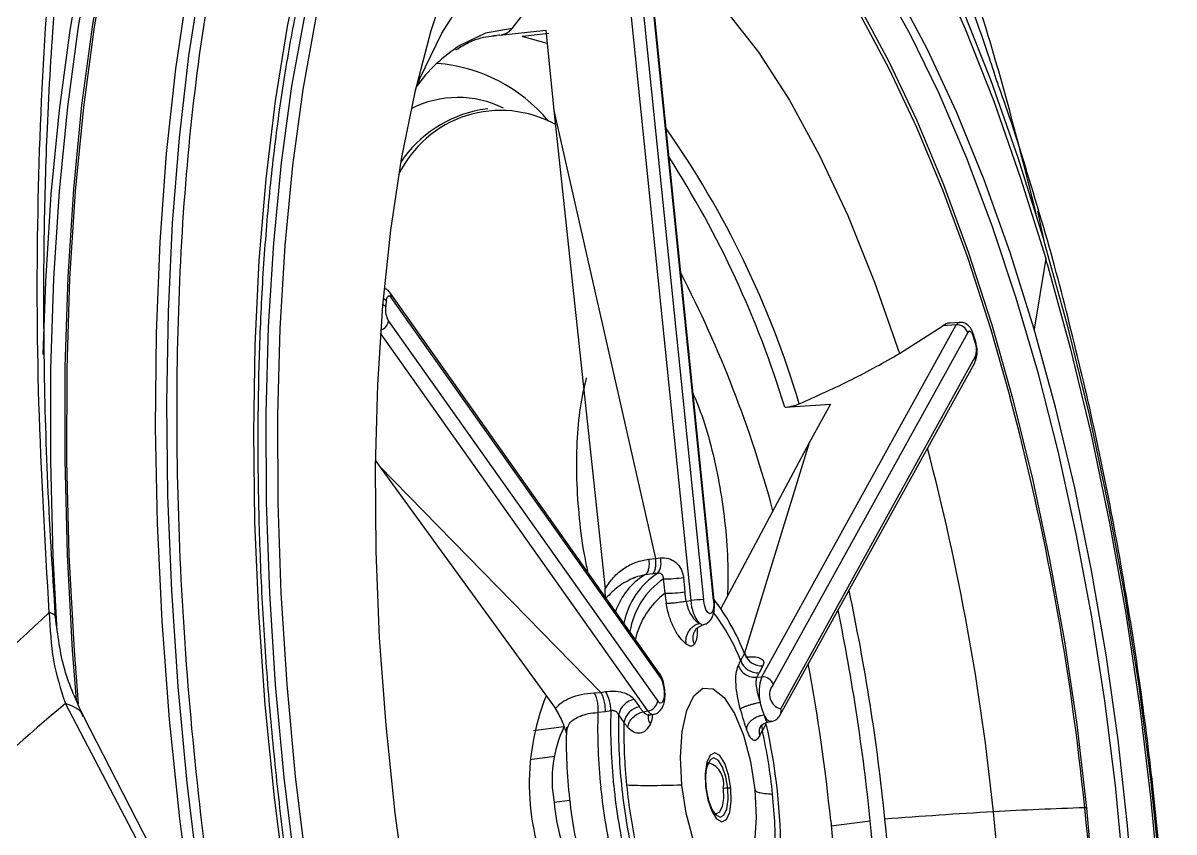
# Model space of a CAD drawing. Extents: x 943 to 1030, y 781 to 934.
# Drawn here: x 954.291 to 956.545, y 840.902 to 842.485 of the extents above; entities that cross this region are included whole.
import ezdxf

# ---------------------------------------------------------------- set-up
doc = ezdxf.new("R2010")
doc.units = 0
doc.header["$MEASUREMENT"] = 0
doc.layers.add('1', color=4, linetype='Continuous')

# ---------------------------------------------------------------- blocks, each defined once
blk = doc.blocks.new('AIRA')
at = {"layer": '1', "color": 3, "linetype": 'Continuous', "lineweight": 25}
for p, q in [((12.4216, 38.1889), (12.2753, 39.622)), ((12.2997, 39.6237), (12.446, 38.1906)), ((12.4658, 38.1894), (12.3195, 39.6225)), ((12.4672, 38.1891), (12.3208, 39.6222)), ((12.0474, 39.2955), (12.0467, 39.2955)), ((12.0474, 39.2955), (12.1371, 39.3051)), ((12.1434, 39.2987), (12.0919, 39.2928)), ((12.1371, 39.3051), (12.1531, 39.1479)), ((12.0467, 39.2955), (12.0357, 39.2946)), ((12.0912, 39.2928), (12.0919, 39.2928)), ((12.1398, 39.279), (12.0912, 39.2928)), ((12.0236, 39.1512), (12.009, 39.1493)), ((12.1531, 39.1479), (12.3523, 38.2713)), ((12.1531, 39.1479), (12.2533, 38.2116)), ((13.1145, 38.8874), (13.1006, 38.9509)), ((13.1159, 38.8584), (13.0933, 38.7202)), ((12.3595, 38.047), (11.8324, 38.7911)), ((12.3616, 38.038), (11.8346, 38.7821)), ((11.8295, 38.7358), (12.3565, 37.9917)), ((12.9469, 38.7334), (12.9292, 38.7321)), ((12.9469, 38.7334), (12.9476, 38.7334)), ((12.3374, 37.9728), (11.8135, 38.7125)), ((12.56, 38.0395), (12.9408, 38.7284)), ((12.9634, 38.7135), (12.5826, 38.0245)), ((12.8298, 38.6725), (12.9143, 38.7264)), ((12.9408, 38.7284), (12.9143, 38.7264)), ((12.9786, 38.6973), (12.9749, 38.709)), ((12.5973, 37.9771), (12.978, 38.666)), ((12.5963, 37.9652), (12.977, 38.6542)), ((12.6059, 38.5672), (12.6052, 38.5671)), ((12.6059, 38.5672), (12.6945, 38.5733)), ((12.6945, 38.5733), (12.6528, 38.4977)), ((12.6528, 38.4977), (12.4801, 38.1731)), ((12.6528, 38.4977), (12.5265, 38.086)), ((11.8033, 38.4638), (11.8112, 38.4527)), ((11.8112, 38.4527), (12.2452, 38.0092)), ((11.8112, 38.4527), (12.1566, 37.9774)), ((12.3391, 38.2698), (12.3523, 38.2713)), ((12.3523, 38.2713), (12.3615, 38.2723)), ((12.3461, 38.2409), (12.3313, 38.2391)), ((12.3568, 38.2423), (12.3461, 38.2409)), ((12.3707, 38.2031), (12.3678, 38.2313)), ((12.4069, 38.2341), (12.4098, 38.2059)), ((12.2539, 38.1924), (12.2533, 38.2116)), ((12.4119, 38.1877), (12.4216, 38.1889)), ((12.4332, 38.1348), (12.4448, 38.1414)), ((12.4437, 38.1414), (12.438, 38.1438)), ((12.5263, 38.0849), (12.5188, 38.0714)), ((12.53, 38.0785), (12.5332, 38.0787)), ((12.5624, 38.061), (12.555, 38.0475)), ((12.5504, 38.0387), (12.56, 38.0395)), ((12.2316, 38.0083), (12.2452, 38.0092)), ((12.2452, 38.0092), (12.2543, 38.0107)), ((12.3105, 37.9952), (12.3209, 37.9806)), ((12.5606, 37.9763), (12.5571, 37.9895)), ((11.3496, 37.6955), (11.1968, 37.9876)), ((12.2542, 37.971), (12.2392, 37.9699)), ((12.2647, 37.9729), (12.2542, 37.971)), ((12.3279, 37.9712), (12.3374, 37.9728)), ((12.3378, 37.9643), (12.3489, 37.9663)), ((12.5647, 37.965), (12.5606, 37.9763)), ((11.378, 37.6792), (11.2325, 37.9626)), ((12.2799, 37.965), (12.2903, 37.9504)), ((12.5614, 37.9339), (12.5688, 37.9475)), ((12.5684, 37.9502), (12.5789, 37.9521)), ((12.1729, 37.9417), (12.1135, 37.9341)), ((12.1108, 37.878), (12.1076, 37.8772)), ((12.1543, 37.8835), (12.1108, 37.878)), ((12.1538, 37.794), (12.1846, 37.7979)), ((12.6962, 37.7481), (12.7725, 37.7579))]:
    blk.add_line(p, q, dxfattribs=at)
at = {"layer": '1', "color": 3, "linetype": 'Continuous', "lineweight": 25, "flags": 128}
for points in [[(11.2183, 37.9936), (11.211, 38.0917), (11.2009, 38.2793), (11.1961, 38.4644), (11.1965, 38.6458), (11.2022, 38.8226), (11.2131, 38.9939), (11.2292, 39.1588), (11.2504, 39.3163), (11.2765, 39.4657), (11.3075, 39.6061), (11.3432, 39.7368), (11.3833, 39.8571), (11.4277, 39.9663), (11.4762, 40.0639), (11.5284, 40.1494), (11.5841, 40.2222), (11.6429, 40.2821), (11.7047, 40.3286), (11.769, 40.3616), (11.8355, 40.3808), (11.9039, 40.3862), (11.9267, 40.385)], [(11.8547, 40.3758), (11.8366, 40.3731), (11.7703, 40.3539), (11.7061, 40.321), (11.6446, 40.2746), (11.5858, 40.2149), (11.5303, 40.1423), (11.4783, 40.0571), (11.43, 39.9598), (11.3857, 39.8509), (11.3457, 39.7309), (11.3102, 39.6006), (11.2793, 39.4606), (11.2532, 39.3117), (11.2321, 39.1546), (11.216, 38.9903), (11.2051, 38.8195), (11.1995, 38.6432), (11.199, 38.4623), (11.2039, 38.2779), (11.2139, 38.0908), (11.2216, 37.987)], [(11.1532, 38.6706), (11.1583, 38.8134), (11.1691, 38.9841), (11.1852, 39.1485), (11.2063, 39.3055), (11.2324, 39.4544), (11.2633, 39.5944), (11.2988, 39.7246), (11.3388, 39.8446), (11.3831, 39.9535), (11.4314, 40.0508), (11.4834, 40.136), (11.5389, 40.2086), (11.5976, 40.2682), (11.6592, 40.3146), (11.6729, 40.3229)], [(11.6337, 40.2947), (11.6144, 40.2785), (11.5555, 40.2186), (11.4998, 40.1458), (11.4476, 40.0603), (11.3992, 39.9627), (11.3548, 39.8534), (11.3147, 39.7332), (11.279, 39.6025), (11.248, 39.462), (11.2218, 39.3127), (11.2007, 39.1551), (11.1846, 38.9903), (11.1737, 38.819), (11.168, 38.6422), (11.1675, 38.4608), (11.1724, 38.2757), (11.1798, 38.1292)], [(11.6594, 39.4486), (11.631, 39.3123), (11.6076, 39.1673), (11.5891, 39.0145), (11.5758, 38.8546), (11.5677, 38.6887), (11.5648, 38.5178), (11.5671, 38.3428), (11.5747, 38.1647), (11.5875, 37.9846), (11.6055, 37.8036), (11.6284, 37.6227), (11.6563, 37.4429), (11.6888, 37.2654), (11.7259, 37.0911), (11.7674, 36.9211), (11.8128, 36.7564)], [(11.6448, 36.6419), (11.5961, 36.8182), (11.5516, 37), (11.5117, 37.1863), (11.4764, 37.3761), (11.4461, 37.5683), (11.4209, 37.7619), (11.4009, 37.9557), (11.3863, 38.1487), (11.3771, 38.3398), (11.3733, 38.5279), (11.3751, 38.712), (11.3824, 38.891), (11.3951, 39.064), (11.4132, 39.23), (11.4366, 39.388), (11.4651, 39.5372), (11.4987, 39.6767), (11.537, 39.8058), (11.5799, 39.9236), (11.6272, 40.0297), (11.6785, 40.1234)], [(12.0547, 35.7201), (11.9879, 35.8368), (11.9231, 35.964), (11.8608, 36.101), (11.8013, 36.2472), (11.7448, 36.4017), (11.6916, 36.5637), (11.6422, 36.7324), (11.5966, 36.9068), (11.5553, 37.0861), (11.5183, 37.2692), (11.4859, 37.4552), (11.4582, 37.6432), (11.4355, 37.832), (11.4177, 38.0207), (11.4051, 38.2082), (11.3977, 38.3937), (11.3955, 38.5761), (11.3986, 38.7543), (11.4068, 38.9276), (11.4203, 39.0948), (11.4388, 39.2553), (11.4624, 39.408)], [(12.4574, 40.0428), (12.5067, 40.0056), (12.5749, 39.9423), (12.6426, 39.8659), (12.7093, 39.7771), (12.7746, 39.6762), (12.8381, 39.564), (12.8995, 39.441), (12.9583, 39.3082), (13.0142, 39.1662), (13.0669, 39.0159), (13.116, 38.8584)], [(11.8288, 36.7926), (11.7836, 36.9579), (11.7426, 37.1285), (11.7061, 37.3034), (11.6742, 37.4814), (11.6472, 37.6615), (11.6253, 37.8427), (11.6085, 38.0237), (11.597, 38.2034), (11.5908, 38.3809), (11.5901, 38.5549), (11.5947, 38.7244), (11.6047, 38.8883), (11.62, 39.0457), (11.6404, 39.1956), (11.666, 39.337), (11.6965, 39.4691), (11.7317, 39.5912), (11.7715, 39.7023), (11.8155, 39.8019), (11.8636, 39.8893), (11.8959, 39.9381)], [(13.1115, 38.8976), (13.0619, 39.0557), (13.0089, 39.2065), (12.9527, 39.3493), (12.8936, 39.4831), (12.832, 39.6072), (12.7683, 39.7209), (12.7028, 39.8234), (12.6358, 39.9143), (12.6331, 39.9177)], [(11.8499, 36.801), (11.8049, 36.9653), (11.7642, 37.1349), (11.7278, 37.3087), (11.6962, 37.4857), (11.6693, 37.6647), (11.6475, 37.8447), (11.6308, 38.0247), (11.6194, 38.2033), (11.6133, 38.3797), (11.6125, 38.5526), (11.6171, 38.7211), (11.627, 38.8841), (11.6422, 39.0405), (11.6626, 39.1895), (11.688, 39.3301), (11.7183, 39.4614), (11.7533, 39.5827), (11.7929, 39.6931), (11.8366, 39.7921), (11.841, 39.8008)], [(13.0933, 38.7201), (13.0462, 38.8702), (12.9954, 39.0124), (12.9412, 39.1456), (12.884, 39.2688), (12.8243, 39.3811), (12.7626, 39.4816), (12.6992, 39.5696), (12.6347, 39.6443), (12.5695, 39.7053), (12.5042, 39.752), (12.4393, 39.7841), (12.4005, 39.7963)], [(13.2682, 37.6613), (13.2527, 37.827), (13.232, 37.9927), (13.2063, 38.1573), (13.1759, 38.3196), (13.141, 38.4784), (13.1017, 38.6325), (13.0584, 38.7809), (13.0114, 38.9224), (12.961, 39.0562), (12.9076, 39.1811), (12.8515, 39.2964), (12.7933, 39.4011)], [(13.1965, 37.7826), (13.1773, 37.9462), (13.1532, 38.1088), (13.1242, 38.2695), (13.0908, 38.4269), (13.053, 38.58), (13.0111, 38.7277), (12.9656, 38.8688), (12.9166, 39.0025), (12.8645, 39.1276), (12.8098, 39.2434), (12.7528, 39.349), (12.6939, 39.4435), (12.6335, 39.5265), (12.5721, 39.5971), (12.5102, 39.655), (12.4481, 39.6998), (12.3863, 39.731), (12.3253, 39.7485), (12.3224, 39.749)], [(12.1402, 39.6907), (12.1566, 39.7006), (12.2122, 39.7244), (12.2698, 39.7345), (12.3291, 39.7309), (12.3895, 39.7136), (12.4507, 39.6827), (12.5122, 39.6384), (12.5736, 39.581), (12.6344, 39.511), (12.6942, 39.4288), (12.7526, 39.3351), (12.8091, 39.2305), (12.8633, 39.1158), (12.9149, 38.9918), (12.9634, 38.8594), (13.0086, 38.7196), (13.0459, 38.5885)], [(12.0351, 39.5936), (11.9899, 39.5096), (11.9489, 39.4128), (11.9125, 39.304), (11.8809, 39.184), (11.8545, 39.0537), (11.8334, 38.9142), (11.8177, 38.7664), (11.8076, 38.6115), (11.8032, 38.4506), (11.8044, 38.2851), (11.8114, 38.1161), (11.824, 37.945), (11.8421, 37.773), (11.8656, 37.6015), (11.8944, 37.4317), (11.9281, 37.265), (11.9666, 37.1026), (12.0095, 36.9458)], [(11.8822, 39.1893), (11.8915, 39.2123), (11.9337, 39.2998), (11.9803, 39.3729), (12.0309, 39.4308), (12.0851, 39.4729), (12.1422, 39.4989), (12.2018, 39.5085)], [(12.3361, 39.473), (12.3648, 39.4559), (12.4283, 39.4066), (12.4914, 39.3418), (12.5536, 39.2622), (12.6143, 39.1684), (12.6728, 39.0614), (12.7286, 38.9424), (12.7811, 38.8123), (12.8298, 38.6725)], [(12.0713, 39.3087), (12.0192, 39.2992), (11.9701, 39.276)], [(13.1435, 35.8198), (13.1555, 35.8464), (13.1974, 35.9519), (13.2349, 36.0684), (13.268, 36.1952), (13.2963, 36.3314), (13.3197, 36.4764), (13.3382, 36.6293), (13.3515, 36.7891), (13.3597, 36.955), (13.3626, 37.1259), (13.3602, 37.301), (13.3526, 37.479), (13.3398, 37.6591), (13.3218, 37.8401), (13.2989, 38.0211), (13.271, 38.2008), (13.2385, 38.3783), (13.2014, 38.5526), (13.16, 38.7226), (13.1145, 38.8874)], [(13.119, 38.848), (13.1639, 38.6837), (13.2047, 38.5141), (13.241, 38.3403), (13.2727, 38.1633), (13.2995, 37.9843), (13.3213, 37.8043), (13.338, 37.6243), (13.3494, 37.4457), (13.3556, 37.2693), (13.3563, 37.0964), (13.3517, 36.9279), (13.3418, 36.7649), (13.3266, 36.6085), (13.3063, 36.4595), (13.2808, 36.3189), (13.2505, 36.1876), (13.2155, 36.0663), (13.176, 35.9559), (13.1322, 35.8569), (13.0845, 35.77), (13.0331, 35.6957), (12.9907, 35.647)], [(12.9118, 35.9039), (12.9419, 35.9249), (12.9947, 35.9739), (13.0442, 36.0363), (13.0902, 36.1116), (13.1323, 36.1993), (13.1702, 36.2988), (13.2037, 36.4093), (13.2325, 36.5301), (13.2564, 36.6603), (13.2751, 36.7989), (13.2887, 36.945), (13.297, 37.0974), (13.2998, 37.2552), (13.2973, 37.4171), (13.2895, 37.5821), (13.2763, 37.7488), (13.2578, 37.9162), (13.2343, 38.0829), (13.2059, 38.2479), (13.1728, 38.4098), (13.1351, 38.5676), (13.0933, 38.7201)], [(12.4658, 38.1894), (12.4661, 38.1791), (12.4649, 38.1705), (12.4623, 38.1648), (12.4587, 38.163), (12.4547, 38.1653), (12.4509, 38.1713), (12.4478, 38.1802), (12.446, 38.1906)], [(12.4658, 38.1894), (12.4668, 38.1893), (12.4672, 38.1891)], [(12.5309, 38.0758), (12.5317, 38.0765), (12.5332, 38.0787)], [(12.3616, 38.038), (12.3653, 38.0308), (12.3679, 38.0213), (12.3693, 38.0107), (12.369, 38.0008), (12.3673, 37.993), (12.3643, 37.9885), (12.3605, 37.9881), (12.3565, 37.9917)], [(12.4035, 37.8276), (12.4008, 37.8824), (12.4041, 37.9325), (12.4131, 37.9736), (12.4271, 38.0026), (12.445, 38.0171), (12.4653, 38.0158), (12.4864, 37.999), (12.5066, 37.9679), (12.5242, 37.9252), (12.5378, 37.8741), (12.5463, 37.819)], [(12.5789, 37.9521), (12.5785, 37.9521), (12.5774, 37.952)], [(12.4997, 37.8218), (12.4951, 37.8478), (12.4875, 37.8701), (12.478, 37.8853), (12.468, 37.891), (12.459, 37.8864), (12.4525, 37.8722), (12.4494, 37.8506), (12.4501, 37.8248)], [(12.4936, 37.8217), (12.4898, 37.844), (12.4832, 37.863), (12.4751, 37.876), (12.4665, 37.8809), (12.4589, 37.877), (12.4533, 37.8649), (12.4526, 37.8621)], [(12.5463, 37.819), (12.549, 37.7641), (12.5457, 37.7141), (12.5367, 37.673), (12.5227, 37.644), (12.5048, 37.6295), (12.4845, 37.6307), (12.4634, 37.6476), (12.4432, 37.6786), (12.4256, 37.7214), (12.412, 37.7725), (12.4035, 37.8276)], [(12.4501, 37.8248), (12.4547, 37.7988), (12.4623, 37.7765), (12.4718, 37.7613), (12.4818, 37.7556), (12.4908, 37.7602), (12.4973, 37.7744), (12.5004, 37.796), (12.4997, 37.8218)], [(12.4501, 37.8248), (12.4506, 37.8248), (12.4509, 37.8247), (12.4512, 37.8247), (12.4514, 37.8246), (12.4515, 37.8245), (12.4515, 37.8245), (12.4514, 37.8244), (12.4513, 37.8243)], [(12.4648, 37.7769), (12.4698, 37.77), (12.4784, 37.765), (12.486, 37.769), (12.4916, 37.7811), (12.4943, 37.7996), (12.4936, 37.8217)], [(12.4843, 37.821), (12.4849, 37.8017), (12.4826, 37.7854), (12.4777, 37.7748), (12.471, 37.7714), (12.4681, 37.7721)], [(12.8509, 35.9442), (12.8863, 35.9708), (12.9372, 36.0218), (12.9848, 36.0859), (13.0288, 36.1625), (13.0691, 36.251), (13.1051, 36.3509), (13.1367, 36.4615), (13.1637, 36.5818), (13.1858, 36.7111), (13.203, 36.8485), (13.215, 36.9929), (13.2218, 37.1433), (13.2234, 37.2986), (13.2196, 37.4577), (13.2107, 37.6194), (13.1965, 37.7826)], [(13.1965, 37.7826), (13.197, 37.7828), (13.1971, 37.783), (13.197, 37.7831), (13.1965, 37.7832), (13.1958, 37.7833), (13.1949, 37.7833), (13.1937, 37.7833), (13.1923, 37.7833)], [(12.6952, 37.7577), (12.7068, 37.6198), (12.7106, 37.5513)]]:
    blk.add_lwpolyline(points, dxfattribs=at)
at = {"layer": '1', "color": 3, "linetype": 'Continuous', "lineweight": 25}
for centre, radius, start, end in [((12.1436, 39.0046), 0.3221, 122.5925, 143.8916), ((11.8993, 38.9244), 0.3169, 40.005, 85.451), ((11.9652, 38.9732), 0.2004, 63.4323, 117.2018), ((12.0489, 38.9268), 0.2215, 60.9786, 154.3337), ((12.0543, 38.9105), 0.2431, 100.7517, 145.7542), ((10.8541, 38.0468), 1.8557, 16.5041, 35.0748), ((10.7177, 37.9907), 1.9736, 16.9818, 32.6928), ((8.0873, 37.4133), 5.2389, 16.3424, 16.459), ((8.21, 37.4199), 5.1125, 16.2204, 16.3422), ((10.3272, 37.7579), 2.3351, 15.0637, 27.3226), ((11.8121, 38.7651), 0.0165, 37.9583, 65.6718), ((11.8341, 38.7767), 0.0091, 112.8217, 189.1683), ((11.8293, 38.7792), 0.00602, 28.94, 78.1931), ((11.8218, 38.7838), 0.0129, 352.2575, 34.6426), ((11.8111, 38.7539), 0.0163, 38.2857, 65.2117), ((11.8702, 38.7586), 0.0467, 173.3645, 209.2077), ((15.1922, 38.3976), 3.3882, 173.6002, 173.7914), ((11.8067, 38.7399), 0.0231, 288.137, 349.938), ((12.9482, 38.7254), 0.00802, 99.749, 158.1329), ((12.9423, 38.7062), 0.0223, 19.1889, 93.8454), ((12.9671, 38.7121), 0.00397, 93.1922, 158.7818), ((12.9609, 38.7038), 0.0136, 6.6764, 64.06), ((12.9708, 38.7078), 0.00432, 326.4335, 15.2615), ((9.0391, 37.482), 4.121, 17.1022, 17.2699), ((12.9745, 38.6962), 0.00422, 325.8147, 15.1104), ((12.9381, 38.6798), 0.0423, 340.9902, 19.4054), ((12.9638, 38.6613), 0.015, 331.9036, 18.4004), ((8.108, 37.2754), 5.1096, 5.7047, 14.8916), ((8.4461, 37.3149), 4.5905, 5.7566, 14.7912), ((12.3262, 38.2625), 0.0367, 326.5437, 15.4711), ((12.4007, 38.1248), 0.1337, 121.2659, 161.3253), ((12.4374, 38.1157), 0.1501, 122.4804, 168.7937), ((12.4544, 38.1035), 0.1543, 124.1205, 170.8359), ((12.3659, 38.5312), 0.3, 270.3674, 277.8538), ((12.4655, 38.0783), 0.1567, 127.2142, 167.1644), ((12.3688, 38.503), 0.3, 270.3674, 277.8538), ((8.6333, 37.3371), 4.1894, 5.8049, 12.0122), ((12.4472, 38.0032), 0.1875, 90.3674, 97.8538), ((12.4974, 38.191), 0.0759, 181.5584, 218.4796), ((12.1287, 37.9313), 0.4262, 21.121, 37.4719), ((8.6226, 37.3357), 4.1713, 5.809, 11.5408), ((12.1604, 37.9307), 0.385, 21.4253, 37.4841), ((12.56, 38.0966), 0.0357, 199.1889, 273.8454), ((12.5526, 38.0831), 0.0357, 199.1903, 273.8454), ((8.9101, 37.3719), 3.8047, 5.8199, 10.4916), ((12.3489, 38.0397), 0.0129, 352.2575, 34.6426), ((12.6405, 38.0096), 0.0858, 159.6524, 193.5488), ((12.5615, 38.0172), 0.0223, 19.1889, 93.8454), ((12.6042, 38.0052), 0.029, 138.115, 256.2574), ((12.5678, 37.8303), 0.4629, 158.1376, 206.2109), ((12.1903, 37.9727), 0.0744, 0.1168, 30.6867), ((12.3166, 37.9585), 0.0372, 99.3551, 169.8985), ((12.3336, 37.9958), 0.0233, 279.3551, 349.8985), ((13.3492, 37.9387), 1.1104, 178.3896, 185.947), ((13.3749, 37.9419), 1.1107, 178.4021, 185.9465), ((12.3269, 37.9439), 0.0372, 99.3551, 169.8985), ((12.3494, 37.9794), 0.0137, 208.94, 258.1931), ((12.583, 37.9723), 0.015, 331.8303, 18.4018), ((13.365, 37.9402), 1.0854, 178.6894, 185.9351), ((13.3085, 37.9325), 1.0184, 178.9914, 185.9239), ((12.5854, 37.9416), 0.0253, 171.2885, 197.7899), ((12.5835, 37.9708), 0.0197, 197.1771, 252.022), ((11.4573, 37.6947), 1.1399, 359.4623, 12.8092), ((12.3864, 37.8387), 0.2369, 154.1088, 190.8781), ((11.5083, 37.701), 1.0785, 5.8031, 12.4738), ((12.4439, 37.8314), 0.0417, 345.5411, 73.3821), ((13.4203, 37.9428), 1.1816, 185.7908, 193.0408), ((13.446, 37.9461), 1.1818, 185.791, 193.029), ((13.4317, 37.9443), 1.1522, 185.7964, 192.7586), ((13.3685, 37.9364), 1.0785, 185.8016, 192.4738), ((12.5062, 37.5888), 0.2332, 93.0808, 95.3693), ((12.4976, 37.7604), 0.0614, 88.0696, 93.6872), ((11.5683, 37.7049), 1.0184, 358.9915, 5.9254), ((12.4925, 37.8176), 0.3395, 183.9871, 208.6706), ((13.634, 27.1139), 10.6795, 93.33096, 94.4723), ((13.3864, 31.4418), 6.3444, 91.75387, 93.36983), ((8.8137, 37.329), 4.2234, 356.8802, 6.0666), ((8.7486, 37.2899), 4.471, 354.4417, 6.3362), ((8.7543, 37.345), 4.0394, 1.2842, 5.8672), ((8.795, 37.3479), 4.0275, 0.6522, 5.8854)]:
    blk.add_arc(centre, radius, start, end, dxfattribs=at)
for points, knots in [([(11.1653, 38.1652), (11.1573, 38.3027), (11.1412, 38.5766), (11.1409, 38.9761), (11.1581, 39.36), (11.1945, 39.7224), (11.2493, 40.0586), (11.3215, 40.3632), (11.4102, 40.6322), (11.5139, 40.8618), (11.6308, 41.0489), (11.7592, 41.1895), (11.8968, 41.2861), (11.9945, 41.3088), (12.0436, 41.3203)], [0, 0, 0, 0, 0.083474, 0.166331, 0.249742, 0.333221, 0.416184, 0.499761, 0.583066, 0.666052, 0.749764, 0.832989, 0.916095, 1, 1, 1, 1]), ([(11.1774, 38.1563), (11.1716, 38.2491), (11.1605, 38.4272), (11.1543, 38.6789), (11.1546, 38.9054), (11.1611, 39.1268), (11.1736, 39.3369), (11.1913, 39.5297), (11.2099, 39.6838), (11.2274, 39.8024), (11.2431, 39.8961), (11.2584, 39.9788), (11.2758, 40.063), (11.2962, 40.1524), (11.3284, 40.2788), (11.3739, 40.4285), (11.433, 40.5841), (11.4839, 40.6928), (11.5249, 40.7674), (11.556, 40.8184), (11.5904, 40.8685), (11.629, 40.9174), (11.675, 40.9668), (11.7078, 40.9915), (11.7258, 41.005)], [0, 0, 0, 0, 0.066577, 0.12768, 0.183744, 0.235039, 0.296237, 0.348563, 0.391868, 0.426379, 0.452297, 0.476567, 0.503459, 0.533043, 0.565306, 0.633932, 0.699082, 0.760919, 0.791604, 0.822365, 0.853605, 0.892534, 0.941351, 1, 1, 1, 1]), ([(13.0976, 38.946), (13.0748, 39.036), (13.0193, 39.2551), (12.9133, 39.5765), (12.7847, 39.9062), (12.6446, 40.1989), (12.4962, 40.4509), (12.3419, 40.6563), (12.1843, 40.8166), (12.0792, 40.8793), (12.0266, 40.9107)], [0, 0, 0, 0, 0.090638, 0.220547, 0.350456, 0.480364, 0.610273, 0.740182, 0.870091, 1, 1, 1, 1]), ([(12.5139, 40.1535), (12.5231, 40.1447), (12.5746, 40.095), (12.6664, 39.9648), (12.7869, 39.7651), (12.8994, 39.5265), (12.9779, 39.3371), (13.0149, 39.2216), (13.0208, 39.2031)], [0, 0, 0, 0, 0.04894, 0.275898, 0.502857, 0.729815, 0.956773, 1, 1, 1, 1]), ([(11.8195, 36.7686), (11.8118, 36.7953), (11.7895, 36.8726), (11.7553, 37.0047), (11.7181, 37.1655), (11.6849, 37.33), (11.6557, 37.4971), (11.6308, 37.666), (11.6103, 37.8356), (11.5942, 38.0052), (11.5826, 38.1738), (11.5757, 38.3405), (11.5735, 38.5044), (11.5759, 38.6647), (11.5829, 38.8203), (11.5946, 38.9706), (11.6107, 39.1147), (11.6313, 39.2518), (11.6561, 39.3811), (11.685, 39.5019), (11.7178, 39.6136), (11.7543, 39.7156), (11.7941, 39.8072), (11.8369, 39.888), (11.8824, 39.9576), (11.93, 40.016), (11.9796, 40.0619), (12.0179, 40.0903), (12.0398, 40.0997), (12.0444, 40.1017)], [0, 0, 0, 0, 0.020457, 0.059342, 0.098244, 0.137158, 0.176081, 0.215009, 0.25394, 0.29287, 0.331798, 0.370719, 0.409631, 0.448531, 0.487415, 0.526279, 0.565118, 0.603926, 0.642696, 0.68142, 0.72009, 0.758696, 0.797233, 0.835701, 0.874117, 0.912525, 0.951005, 0.989742, 1, 1, 1, 1]), ([(12.0713, 39.3087), (12.0962, 39.3403), (12.1454, 39.4027), (12.1831, 39.4734), (12.2018, 39.5085)], [0, 0, 0, 0, 0.5047, 1, 1, 1, 1]), ([(12.0474, 39.2955), (12.0508, 39.2963), (12.0567, 39.2975), (12.0649, 39.3022), (12.069, 39.3064), (12.0713, 39.3087)], [0, 0, 0, 0, 0.374292, 0.655895, 1, 1, 1, 1]), ([(11.9614, 39.2669), (11.9708, 39.2726), (11.9937, 39.2865), (12.0201, 39.2933), (12.0375, 39.2946), (12.0409, 39.2948)], [0, 0, 0, 0, 0.3572276, 0.871651, 1, 1, 1, 1]), ([(13.1022, 38.9514), (13.0826, 39.0179), (13.0573, 39.1031), (13.0278, 39.1852), (13.0213, 39.2033)], [0, 0, 0, 0, 0.779885, 1, 1, 1, 1]), ([(13.3497, 36.6402), (13.3507, 36.6499), (13.3582, 36.7302), (13.3644, 36.8826), (13.3684, 37.0956), (13.3645, 37.3066), (13.3541, 37.5156), (13.3373, 37.7229), (13.3144, 37.929), (13.2853, 38.134), (13.2501, 38.3379), (13.2087, 38.5412), (13.16, 38.7434), (13.1243, 38.8806), (13.103, 38.9489), (13.1022, 38.9514)], [0, 0, 0, 0, 0.012978, 0.107453, 0.199663, 0.289968, 0.378832, 0.466717, 0.554066, 0.641299, 0.728766, 0.816826, 0.905939, 0.996613, 1, 1, 1, 1]), ([(11.8324, 38.7911), (11.8304, 38.7938), (11.828, 38.7971), (11.8242, 38.7988), (11.8235, 38.7991)], [0, 0, 0, 0, 0.815663, 1, 1, 1, 1]), ([(12.975, 38.7087), (12.9739, 38.7119), (12.9715, 38.7185), (12.9659, 38.7264), (12.9581, 38.7317), (12.9512, 38.7339), (12.9477, 38.7332), (12.9469, 38.733)], [0, 0, 0, 0, 0.252498, 0.505992, 0.743544, 0.947726, 1, 1, 1, 1]), ([(12.9292, 38.7317), (12.9286, 38.7318), (12.9237, 38.7325), (12.9187, 38.7293), (12.9143, 38.7264)], [0, 0, 0, 0, 0.118546, 1, 1, 1, 1]), ([(12.977, 38.6542), (12.9785, 38.6577), (12.9815, 38.665), (12.982, 38.6777), (12.9808, 38.6891), (12.9791, 38.6953), (12.9785, 38.6974)], [0, 0, 0, 0, 0.271904, 0.577003, 0.854738, 1, 1, 1, 1]), ([(12.6334, 38.5739), (12.6684, 38.5896), (12.7379, 38.6205), (12.7994, 38.6552), (12.8298, 38.6725)], [0, 0, 0, 0, 0.5047056, 1, 1, 1, 1]), ([(12.2164, 38.6246), (12.212, 38.6057), (12.2034, 38.5681), (12.1974, 38.4998), (12.1966, 38.4264), (12.2021, 38.3498), (12.21, 38.2873), (12.2177, 38.2527), (12.2199, 38.2426)], [0, 0, 0, 0, 0.185138, 0.370552, 0.555083, 0.739208, 0.923552, 1, 1, 1, 1]), ([(12.4259, 38.5937), (12.4315, 38.5801), (12.4454, 38.5469), (12.4631, 38.4844), (12.4788, 38.411), (12.4893, 38.3349), (12.4946, 38.2623), (12.4936, 38.2181), (12.4932, 38.1977)], [0, 0, 0, 0, 0.126561, 0.307342, 0.486768, 0.666653, 0.846153, 1, 1, 1, 1]), ([(12.6059, 38.5672), (12.6093, 38.5676), (12.6154, 38.5683), (12.6249, 38.5707), (12.6303, 38.5728), (12.6334, 38.5739)], [0, 0, 0, 0, 0.374291, 0.655894, 1, 1, 1, 1]), ([(12.2533, 38.2116), (12.2585, 38.2195), (12.269, 38.2349), (12.29, 38.2524), (12.3135, 38.2651), (12.3306, 38.2682), (12.3391, 38.2698)], [0, 0, 0, 0, 0.253592, 0.502735, 0.753477, 1, 1, 1, 1]), ([(12.3391, 38.2698), (12.3393, 38.2663), (12.3397, 38.2589), (12.3383, 38.2492), (12.3354, 38.2419), (12.3327, 38.24), (12.3313, 38.2391)], [0, 0, 0, 0, 0.242277, 0.500205, 0.758022, 1, 1, 1, 1]), ([(12.3461, 38.2409), (12.3469, 38.2414), (12.3484, 38.2424), (12.3507, 38.2465), (12.3524, 38.2534), (12.3531, 38.2626), (12.3526, 38.2686), (12.3523, 38.2713)], [0, 0, 0, 0, 0.162459, 0.314306, 0.584926, 0.813539, 1, 1, 1, 1]), ([(12.3615, 38.2723), (12.3669, 38.2724), (12.3778, 38.2725), (12.3924, 38.2642), (12.4033, 38.251), (12.4057, 38.2397), (12.4069, 38.2341)], [0, 0, 0, 0, 0.248136, 0.496961, 0.746591, 1, 1, 1, 1]), ([(12.3084, 38.2324), (12.3098, 38.2332), (12.317, 38.237), (12.325, 38.2382), (12.3313, 38.2391)], [0, 0, 0, 0, 0.197585, 1, 1, 1, 1]), ([(12.3678, 38.2313), (12.3678, 38.233), (12.3677, 38.2355), (12.3662, 38.2383), (12.3648, 38.24), (12.363, 38.2413), (12.3611, 38.2421), (12.359, 38.2425), (12.3575, 38.2424), (12.3568, 38.2423)], [0, 0, 0, 0, 0.285868, 0.41743, 0.542191, 0.661327, 0.776245, 0.888554, 1, 1, 1, 1]), ([(12.3112, 38.2341), (12.2999, 38.2285), (12.2785, 38.2181), (12.2629, 38.2016), (12.2555, 38.1939)], [0, 0, 0, 0, 0.527966, 1, 1, 1, 1]), ([(12.3707, 38.2031), (12.3711, 38.1995), (12.3718, 38.193), (12.3727, 38.1866), (12.3731, 38.1838)], [0, 0, 0, 0, 0.560034, 1, 1, 1, 1]), ([(12.4119, 38.1877), (12.4115, 38.1911), (12.4107, 38.1971), (12.4101, 38.2032), (12.4098, 38.2059)], [0, 0, 0, 0, 0.559995, 1, 1, 1, 1]), ([(12.3731, 38.1838), (12.3749, 38.1837), (12.3786, 38.1837), (12.3887, 38.1846), (12.4005, 38.186), (12.4082, 38.1871), (12.4119, 38.1877)], [0, 0, 0, 0, 0.24087, 0.5, 0.75913, 1, 1, 1, 1]), ([(12.4115, 38.1042), (12.4076, 38.1078), (12.3996, 38.1151), (12.3881, 38.1343), (12.3783, 38.1575), (12.3748, 38.1749), (12.3731, 38.1838)], [0, 0, 0, 0, 0.2426, 0.490114, 0.742598, 1, 1, 1, 1]), ([(12.4119, 38.1877), (12.413, 38.183), (12.4151, 38.1733), (12.4222, 38.1592), (12.4305, 38.1488), (12.436, 38.1451), (12.438, 38.1438)], [0, 0, 0, 0, 0.2349836, 0.4909395, 0.8064369, 1, 1, 1, 1]), ([(12.4452, 38.1419), (12.4473, 38.1423), (12.4522, 38.1433), (12.4582, 38.1483), (12.4631, 38.1552), (12.4667, 38.1653), (12.468, 38.177), (12.4674, 38.1859), (12.4672, 38.1891)], [0, 0, 0, 0, 0.108492, 0.250613, 0.393953, 0.573539, 0.846292, 1, 1, 1, 1]), ([(10.7229, 37.7565), (10.7931, 37.8213), (10.9335, 37.9509), (11.088, 38.0938), (11.1653, 38.1652)], [0, 0, 0, 0, 0.499949, 1, 1, 1, 1]), ([(11.1653, 38.1652), (11.1669, 38.1334), (11.1701, 38.0687), (11.1878, 38.0149), (11.1968, 37.9876)], [0, 0, 0, 0, 0.490798, 1, 1, 1, 1]), ([(11.1768, 38.1565), (11.177, 38.1567), (11.1795, 38.1601), (11.1722, 38.1627), (11.1653, 38.1652)], [0, 0, 0, 0, 0.058764, 1, 1, 1, 1]), ([(11.2325, 37.9626), (11.2186, 37.992), (11.1911, 38.0502), (11.1819, 38.1212), (11.1774, 38.1563)], [0, 0, 0, 0, 0.506069, 1, 1, 1, 1]), ([(12.438, 38.1438), (12.4362, 38.1432), (12.4324, 38.1422), (12.4268, 38.1391), (12.4215, 38.1347), (12.417, 38.1292), (12.4136, 38.1229), (12.4116, 38.1164), (12.4108, 38.1101), (12.4113, 38.1061), (12.4115, 38.1042)], [0, 0, 0, 0, 0.1149, 0.238039, 0.367356, 0.499999, 0.632642, 0.761959, 0.885099, 1, 1, 1, 1]), ([(12.4282, 38.1032), (12.4275, 38.1052), (12.4261, 38.1091), (12.4255, 38.1155), (12.4262, 38.1222), (12.4286, 38.1284), (12.4311, 38.1328), (12.4331, 38.1345), (12.4334, 38.1348)], [0, 0, 0, 0, 0.174437, 0.361381, 0.557704, 0.759075, 0.960447, 1, 1, 1, 1]), ([(12.4336, 38.135), (12.4336, 38.1341), (12.434, 38.1253), (12.4331, 38.1128), (12.4298, 38.1063), (12.4282, 38.1032)], [0, 0, 0, 0, 0.056789, 0.550979, 1, 1, 1, 1]), ([(12.4115, 38.1042), (12.415, 38.1022), (12.4219, 38.0982), (12.4261, 38.1015), (12.4282, 38.1032)], [0, 0, 0, 0, 0.500601, 1, 1, 1, 1]), ([(12.5263, 38.0849), (12.5269, 38.0851), (12.5276, 38.0853), (12.5272, 38.0857), (12.527, 38.0858)], [0, 0, 0, 0, 0.684828, 1, 1, 1, 1]), ([(12.5301, 38.0767), (12.5301, 38.0772), (12.5302, 38.0788), (12.5283, 38.083), (12.527, 38.0859)], [0, 0, 0, 0, 0.295232, 1, 1, 1, 1]), ([(12.5332, 38.0787), (12.5384, 38.0789), (12.5487, 38.0791), (12.5596, 38.0753), (12.5652, 38.0691), (12.5634, 38.0637), (12.5624, 38.061)], [0, 0, 0, 0, 0.248136, 0.496961, 0.746591, 1, 1, 1, 1]), ([(12.518, 37.9765), (12.5161, 37.9847), (12.5122, 38.0014), (12.5094, 38.0253), (12.5093, 38.0469), (12.5125, 38.0568), (12.5141, 38.0619)], [0, 0, 0, 0, 0.242602, 0.490116, 0.7426, 1, 1, 1, 1]), ([(12.5188, 38.0714), (12.5179, 38.0696), (12.5162, 38.0664), (12.5148, 38.0633), (12.5141, 38.0619)], [0, 0, 0, 0, 0.560033, 1, 1, 1, 1]), ([(12.5141, 38.0619), (12.5155, 38.0586), (12.5185, 38.0518), (12.5277, 38.0438), (12.539, 38.0388), (12.5467, 38.0388), (12.5504, 38.0387)], [0, 0, 0, 0, 0.24087, 0.5, 0.75913, 1, 1, 1, 1]), ([(12.3479, 37.9665), (12.3486, 37.9665), (12.3522, 37.9666), (12.3579, 37.9701), (12.3638, 37.976), (12.3681, 37.9842), (12.3707, 37.9953), (12.3711, 38.0099), (12.3687, 38.0259), (12.3648, 38.0384), (12.3609, 38.0447), (12.3595, 38.047)], [0, 0, 0, 0, 0.020701, 0.115475, 0.202165, 0.298535, 0.43342, 0.593959, 0.743374, 0.90512, 1, 1, 1, 1]), ([(12.5504, 38.0387), (12.5497, 38.0361), (12.5481, 38.0307), (12.5493, 38.0175), (12.5526, 38.003), (12.5558, 37.9933), (12.5571, 37.9895)], [0, 0, 0, 0, 0.234984, 0.49094, 0.806437, 1, 1, 1, 1]), ([(12.5504, 38.0387), (12.5512, 38.0404), (12.5527, 38.0433), (12.5543, 38.0462), (12.555, 38.0475)], [0, 0, 0, 0, 0.559995, 1, 1, 1, 1]), ([(12.2543, 38.0107), (12.2598, 38.0113), (12.2708, 38.0125), (12.2878, 38.0096), (12.3024, 38.0038), (12.3078, 37.9981), (12.3105, 37.9952)], [0, 0, 0, 0, 0.2481356, 0.4969606, 0.746591, 1, 1, 1, 1]), ([(12.1566, 37.9774), (12.1601, 37.9815), (12.1671, 37.9896), (12.1848, 37.9988), (12.2063, 38.0055), (12.2232, 38.0074), (12.2316, 38.0083)], [0, 0, 0, 0, 0.255558, 0.50548, 0.755576, 1, 1, 1, 1]), ([(12.2316, 38.0083), (12.2329, 38.0061), (12.2354, 38.0016), (12.2379, 37.9916), (12.2395, 37.9806), (12.2393, 37.9734), (12.2392, 37.9699)], [0, 0, 0, 0, 0.249316, 0.5, 0.750684, 1, 1, 1, 1]), ([(12.5571, 37.9895), (12.5551, 37.9891), (12.5511, 37.9882), (12.5447, 37.9865), (12.5381, 37.9846), (12.5318, 37.9827), (12.5264, 37.9807), (12.5222, 37.979), (12.5193, 37.9775), (12.5184, 37.9768), (12.518, 37.9765)], [0, 0, 0, 0, 0.114901, 0.238041, 0.367358, 0.500002, 0.632645, 0.761962, 0.885101, 1, 1, 1, 1]), ([(11.1968, 37.9876), (11.1235, 37.9241), (10.9769, 37.7973), (10.8415, 37.6837), (10.7739, 37.627)], [0, 0, 0, 0, 0.500116, 1, 1, 1, 1]), ([(11.1968, 37.9876), (11.2105, 37.9828), (11.2269, 37.9772), (11.2301, 37.9638), (11.2306, 37.9616)], [0, 0, 0, 0, 0.831589, 1, 1, 1, 1]), ([(12.1782, 37.9281), (12.1757, 37.9359), (12.1694, 37.9553), (12.1614, 37.9691), (12.1566, 37.9774)], [0, 0, 0, 0, 0.402537, 1, 1, 1, 1]), ([(12.1781, 37.931), (12.1791, 37.9371), (12.1808, 37.9466), (12.1923, 37.9567), (12.2046, 37.9632), (12.2203, 37.968), (12.2328, 37.9692), (12.2392, 37.9699)], [0, 0, 0, 0, 0.301302, 0.470041, 0.642515, 0.81905, 1, 1, 1, 1]), ([(12.2799, 37.965), (12.2792, 37.9665), (12.2781, 37.9688), (12.2756, 37.971), (12.2735, 37.9722), (12.2713, 37.973), (12.269, 37.9734), (12.2668, 37.9734), (12.2654, 37.9731), (12.2647, 37.9729)], [0, 0, 0, 0, 0.285868, 0.41743, 0.542191, 0.661327, 0.776245, 0.888554, 1, 1, 1, 1]), ([(12.2978, 37.9406), (12.2985, 37.9439), (12.3001, 37.9508), (12.3073, 37.9604), (12.3171, 37.968), (12.3244, 37.9701), (12.3279, 37.9712)], [0, 0, 0, 0, 0.24087, 0.5, 0.75913, 1, 1, 1, 1]), ([(12.3279, 37.9712), (12.3265, 37.9729), (12.3241, 37.976), (12.3219, 37.9792), (12.3209, 37.9806)], [0, 0, 0, 0, 0.559995, 1, 1, 1, 1]), ([(12.3279, 37.9712), (12.3301, 37.9691), (12.3345, 37.9648), (12.3399, 37.9651), (12.3426, 37.9652)], [0, 0, 0, 0, 0.480595, 1, 1, 1, 1]), ([(12.3423, 37.9478), (12.3414, 37.9493), (12.3395, 37.9524), (12.3381, 37.9574), (12.3379, 37.9622), (12.3389, 37.965), (12.3394, 37.9663)], [0, 0, 0, 0, 0.2402546, 0.4977374, 0.7681383, 1, 1, 1, 1]), ([(12.518, 37.9765), (12.5201, 37.9689), (12.5241, 37.9538), (12.5283, 37.9422), (12.5304, 37.9363)], [0, 0, 0, 0, 0.500601, 1, 1, 1, 1]), ([(12.2903, 37.9504), (12.2916, 37.9485), (12.2941, 37.9453), (12.2966, 37.942), (12.2978, 37.9406)], [0, 0, 0, 0, 0.560033, 1, 1, 1, 1]), ([(12.3423, 37.9478), (12.3395, 37.943), (12.3338, 37.9334), (12.3219, 37.9282), (12.3092, 37.9294), (12.3016, 37.9369), (12.2978, 37.9406)], [0, 0, 0, 0, 0.242602, 0.490116, 0.7426, 1, 1, 1, 1]), ([(12.3423, 37.9478), (12.3446, 37.9531), (12.3469, 37.9585), (12.3468, 37.9658), (12.3468, 37.9659)], [0, 0, 0, 0, 0.978616, 1, 1, 1, 1]), ([(12.5304, 37.9363), (12.5305, 37.9378), (12.5307, 37.9408), (12.5326, 37.9456), (12.5358, 37.9504), (12.5404, 37.955), (12.546, 37.959), (12.5522, 37.962), (12.5586, 37.9641), (12.5627, 37.9647), (12.5647, 37.965)], [0, 0, 0, 0, 0.1149, 0.238038, 0.367355, 0.499998, 0.632641, 0.761959, 0.885099, 1, 1, 1, 1]), ([(12.5577, 37.9428), (12.5588, 37.9442), (12.5609, 37.947), (12.568, 37.9497), (12.5715, 37.951)], [0, 0, 0, 0, 0.523473, 1, 1, 1, 1]), ([(12.5647, 37.965), (12.5654, 37.9625), (12.5672, 37.956), (12.5693, 37.9511), (12.5708, 37.9514), (12.5711, 37.9514)], [0, 0, 0, 0, 0.328701, 0.858583, 1, 1, 1, 1]), ([(12.5789, 37.9526), (12.5802, 37.9527), (12.5845, 37.9532), (12.5904, 37.9573), (12.5943, 37.9619), (12.5959, 37.9647), (12.5963, 37.9652)], [0, 0, 0, 0, 0.17894, 0.549788, 0.904247, 1, 1, 1, 1]), ([(12.1779, 37.9413), (12.1776, 37.9294), (12.1769, 37.895), (12.1795, 37.8358), (12.1874, 37.7661), (12.1967, 37.7146), (12.203, 37.6874), (12.2044, 37.6814)], [0, 0, 0, 0, 0.1412148, 0.4097013, 0.6762736, 0.9289724, 1, 1, 1, 1]), ([(12.5565, 37.9249), (12.5544, 37.9217), (12.5502, 37.915), (12.5434, 37.9143), (12.5369, 37.9211), (12.5325, 37.9314), (12.5304, 37.9363)], [0, 0, 0, 0, 0.2428766, 0.5046243, 0.7662114, 1, 1, 1, 1]), ([(12.5565, 37.9249), (12.5558, 37.9283), (12.5545, 37.9347), (12.557, 37.9403), (12.5582, 37.9429)], [0, 0, 0, 0, 0.534242, 1, 1, 1, 1]), ([(12.5565, 37.9249), (12.5573, 37.9266), (12.5589, 37.9296), (12.5606, 37.9326), (12.5614, 37.9339)], [0, 0, 0, 0, 0.559958, 1, 1, 1, 1]), ([(12.4515, 37.8245), (12.4511, 37.8289), (12.4503, 37.8399), (12.4509, 37.8537), (12.4523, 37.8599), (12.4528, 37.862)], [0, 0, 0, 0, 0.307544, 0.77484, 1, 1, 1, 1]), ([(12.4528, 37.862), (12.4531, 37.8635), (12.4539, 37.868), (12.4555, 37.8714), (12.4567, 37.8719), (12.4554, 37.8712), (12.4552, 37.8711)], [0, 0, 0, 0, 0.1934345, 0.5890079, 0.9407496, 1, 1, 1, 1]), ([(12.4035, 37.8276), (12.3814, 37.827), (12.3371, 37.8257), (12.3094, 37.8268), (12.2956, 37.8273)], [0, 0, 0, 0, 0.5, 1, 1, 1, 1]), ([(12.4646, 37.7775), (12.4639, 37.7786), (12.4618, 37.7821), (12.4575, 37.7931), (12.4535, 37.8084), (12.4521, 37.8196), (12.4515, 37.8245)], [0, 0, 0, 0, 0.1249674, 0.4090463, 0.7394706, 1, 1, 1, 1]), ([(12.5473, 37.8182), (12.5483, 37.8164), (12.5503, 37.8127), (12.5705, 37.8109), (12.5813, 37.81)], [0, 0, 0, 0, 0.46301, 1, 1, 1, 1]), ([(12.4676, 37.7723), (12.4681, 37.772), (12.4691, 37.7715), (12.4669, 37.7733), (12.4652, 37.7764), (12.4646, 37.7775)], [0, 0, 0, 0, 0.370372, 0.78676, 1, 1, 1, 1])]:
    blk.add_open_spline(points, degree=3, knots=knots, dxfattribs=at)
for points in [[(11.6845, 36.6566), (11.6564, 36.7586), (11.6, 36.9626), (11.5322, 37.2885), (11.4782, 37.6219), (11.4401, 37.959), (11.4182, 38.2935), (11.4129, 38.6197), (11.4243, 38.9322), (11.4523, 39.2255), (11.4963, 39.4947), (11.5559, 39.7345), (11.6288, 39.9442), (11.6882, 40.0526), (11.7179, 40.1068)], [(12.2542, 37.971), (12.2541, 37.9746), (12.2539, 37.9816), (12.2519, 37.9926), (12.2489, 38.0026), (12.2464, 38.007), (12.2452, 38.0092)]]:
    blk.add_open_spline(points, degree=3, dxfattribs=at)

msp = doc.modelspace()

# ---------------------------------------------------------------- block references
at = {"layer": '1'}
msp.add_blockref('AIRA', (943.1775, 803.1658), dxfattribs=at)

doc.saveas('drawing.dxf')
